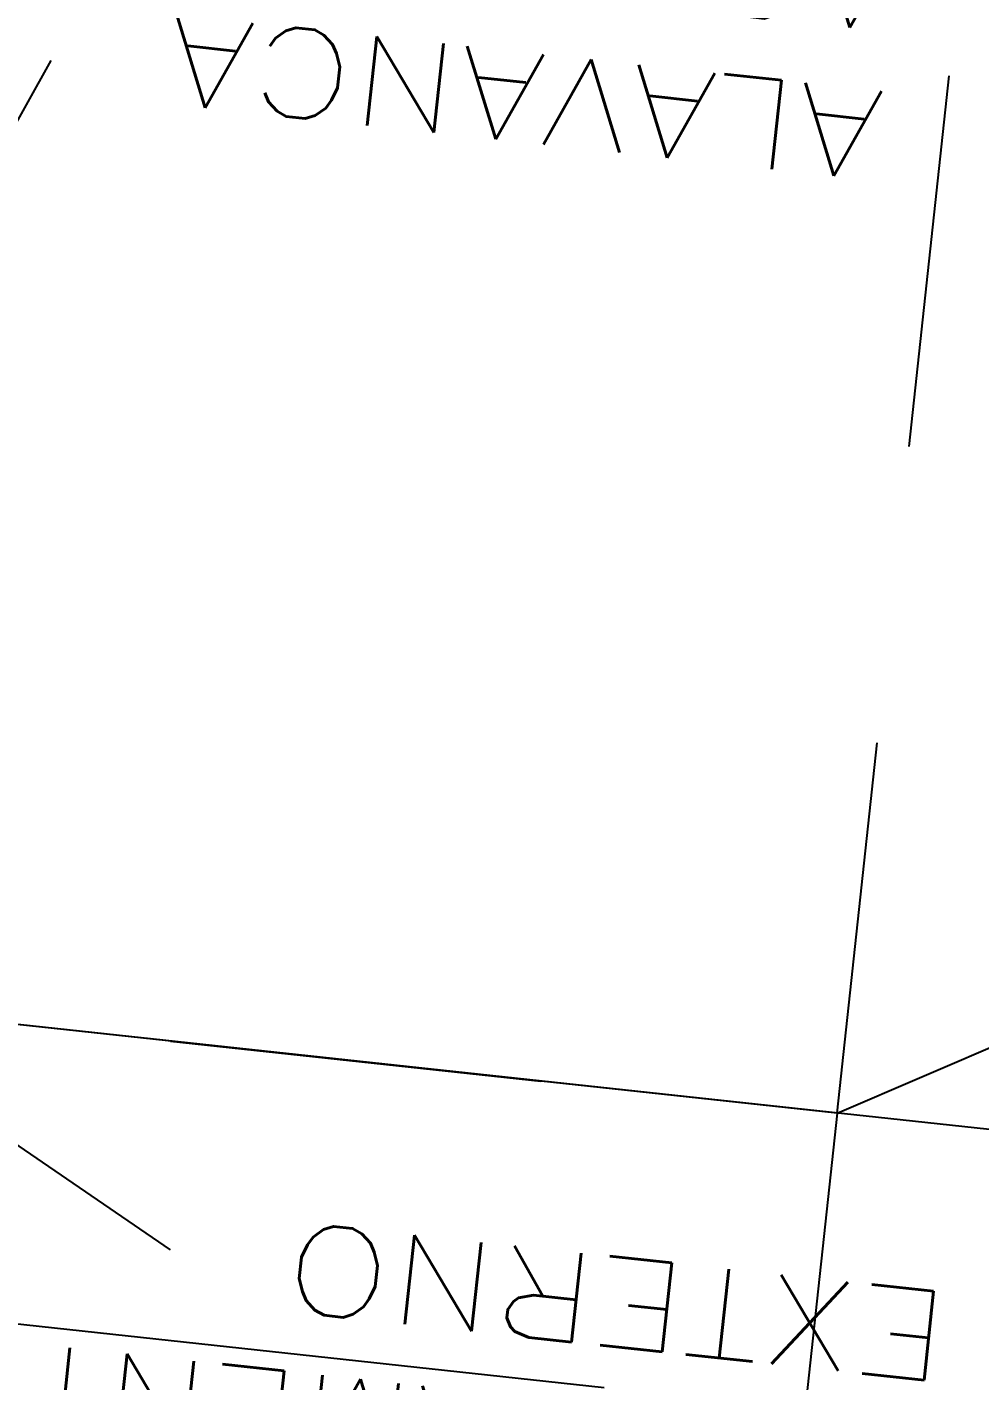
# Model space of a CAD drawing. Extents: x -14.2 to 52.3, y 3.7 to 90.9.
# Drawn here: x 28.7326 to 29.0523, y 38.2219 to 38.6761 of the extents above; entities that cross this region are included whole.
import ezdxf

# ---------------------------------------------------------------- set-up
doc = ezdxf.new("R2010")
doc.units = 0
doc.linetypes.add('limpo_PINI-PSG-PE-0102-LAZ-R00$0$DASHDOT', pattern=[1, 0.5, -0.25, 0, -0.25])
doc.linetypes.add('limpo_PINI-PSG-PE-0102-LAZ-R00$0$HIDDEN2', pattern=[0.1875, 0.125, -0.0625])
for name, color, linetype in [('limpo_PINI-PSG-PE-0102-LAZ-R00$0$PA_EQUI', 1, 'Continuous'), ('limpo_PINI-PSG-PE-0102-LAZ-R00$0$PA_EXTE_1', 1, 'Continuous'), ('limpo_PINI-PSG-PE-0102-LAZ-R00$0$PA_EXTE_3', 3, 'Continuous'), ('limpo_PINI-PSG-PE-0102-LAZ-R00$0$PA_PROJ_I', 2, 'limpo_PINI-PSG-PE-0102-LAZ-R00$0$DASHDOT'), ('XR_ARQT', 7, 'Continuous')]:
    doc.layers.add(name, color=color, linetype=linetype)
doc.layers.add('limpo_PINI-PSG-PE-0102-LAZ-R00$0$PA_VIEW', color=1, linetype='Continuous', plot=False)
doc.styles.add('limpo_PINI-PSG-PE-0102-LAZ-R00$0$COTA', font='romans.shx', dxfattribs={"width": 1.25})

# ---------------------------------------------------------------- blocks, each defined once
blk = doc.blocks.new('limpo_PINI-PSG-PE-0102-LAZ-R00$0$EQUIP TRANSF DW')
at = {"color": 252, "linetype": 'limpo_PINI-PSG-PE-0102-LAZ-R00$0$HIDDEN2'}
blk.add_lwpolyline([(0, 0), (0, 2.7)], dxfattribs=at)
blk.add_lwpolyline([(1.79998, 0), (0, 0), (0, -1.25), (1.79998, -1.25)], close=True, dxfattribs=at)
at = {"color": 3}
blk.add_lwpolyline([(0, 0), (1.79998, 0)], dxfattribs=at)
at = {"layer": 'limpo_PINI-PSG-PE-0102-LAZ-R00$0$PA_VIEW', "color": 1}
for points in [[(0.21746, 0.06961), (0.50907, -0.08687)], [(0.33343, -0.2444), (0.30011, -0.32276)]]:
    blk.add_lwpolyline(points, dxfattribs=at)
at = {"layer": 'limpo_PINI-PSG-PE-0102-LAZ-R00$0$PA_VIEW', "color": 1, "char_height": 0.03, "width": 0.4275162, "attachment_point": 1, "style": 'limpo_PINI-PSG-PE-0102-LAZ-R00$0$COTA'}
for s, insert in [('ALAVANCA ACIONAMENTO EXTERNO', (-0.04508, 0.18596)), ('ALAVANCA ACIONAMENTO INTERNO', (0.02039, -0.31253))]:
    blk.add_mtext(s, dxfattribs=dict(at, insert=insert))
blk = doc.blocks.new('limpo_PINI-PSG-PE-0102-LAZ-R00')
at = {"layer": 'limpo_PINI-PSG-PE-0102-LAZ-R00$0$PA_EXTE_1'}
blk.add_lwpolyline([(29.04616, 38.29472), (30.55862, 38.94307, -0.128874), (31.31084, 39.05572), (43.76898, 37.70887)], format="xyb", dxfattribs=at)
at = {"layer": 'limpo_PINI-PSG-PE-0102-LAZ-R00$0$PA_EXTE_3'}
blk.add_lwpolyline([(46.55742, 42.40663), (44.00511, 24.76615), (40.03396, 24.76586), (40.0332, 26.6402), (38.65198, 29.78161), (40.29972, 30.50609), (37.9644, 35.81748, 0.268396), (35.54059, 37.59261), (20.31765, 39.23836, 0.074215), (17.36772, 39.11892), (10.97128, 37.89787, -0.311638), (7.85278, 39.27397), (5.9257, 42.4099), (46.55742, 42.40663)], format="xyb", dxfattribs=at)
at = {"layer": 'limpo_PINI-PSG-PE-0102-LAZ-R00$0$PA_PROJ_I'}
blk.add_lwpolyline([(46.6729, 42.50662), (43.99814, 24.63713), (39.9332, 24.63713), (39.9332, 26.61919), (38.52019, 29.8329), (40.16793, 30.55739), (37.87286, 35.77723, 0.268396), (35.52984, 37.49319), (20.3069, 39.13894, 0.074215), (17.38648, 39.02069), (10.99003, 37.79964, -0.311638), (7.76759, 39.22162), (5.74687, 42.50992)], format="xyb", close=True, dxfattribs=at)
at = {"layer": 'limpo_PINI-PSG-PE-0102-LAZ-R00$0$PA_EQUI', "rotation": 173.8297352049988}
blk.add_blockref('limpo_PINI-PSG-PE-0102-LAZ-R00$0$EQUIP TRANSF DW', (29.04616, 38.29472, 0), dxfattribs=at)

msp = doc.modelspace()

# ---------------------------------------------------------------- block references
at = {"layer": 'XR_ARQT'}
msp.add_blockref('limpo_PINI-PSG-PE-0102-LAZ-R00', (-0.04177, 0.01702), dxfattribs=at)

doc.saveas('drawing.dxf')
